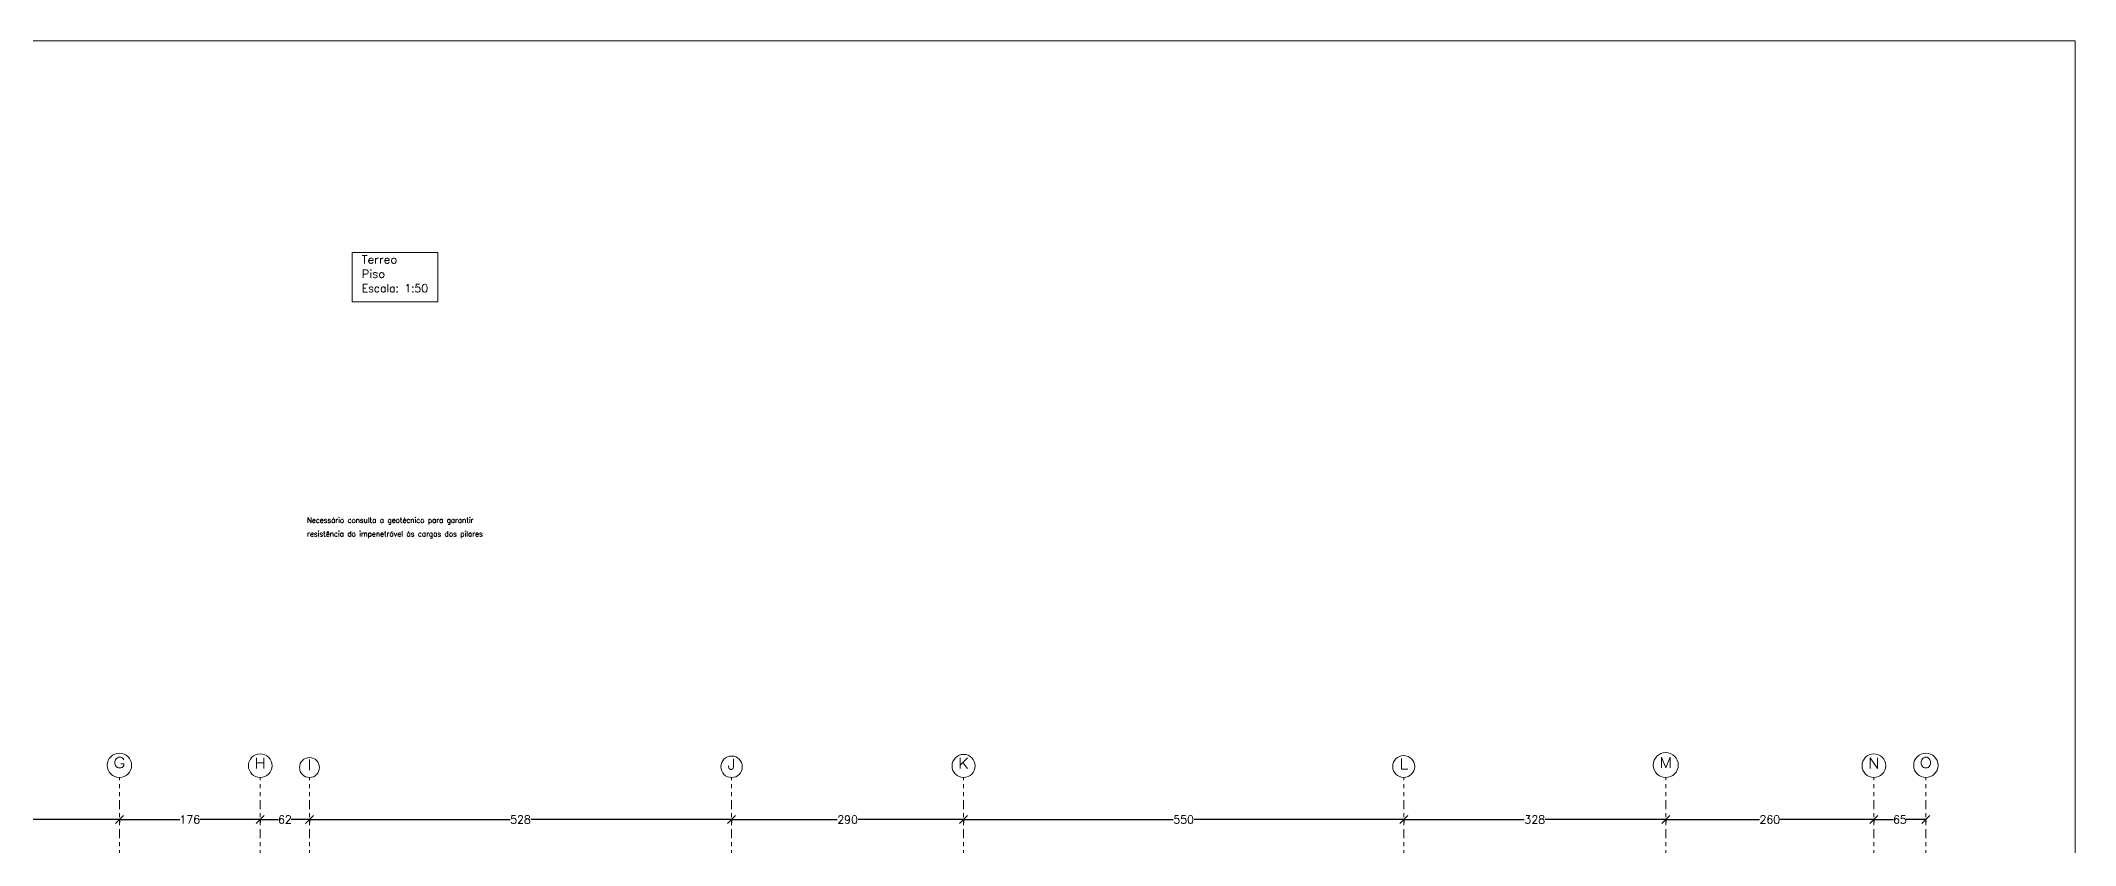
# Model space of a CAD drawing. Header units: metres. Extents: x 0 to 84, y 0 to 59.4.
# Drawn here: x 33.1 to 84, y 39.3 to 59.4 of the extents above; entities that cross this region are included whole.
import ezdxf
from ezdxf.enums import TextEntityAlignment as Align

# ---------------------------------------------------------------- set-up
doc = ezdxf.new("R2010")
doc.units = ezdxf.units.M
doc.linetypes.add('CYPE_RAYAPUNTOPUNTO', pattern=[0.45, 0.225, -0.075, 0, -0.075, 0, -0.075])
doc.layers.get('0').update_dxf_attribs({"lineweight": 0})
for name, color, linetype, lineweight in [('COTA_COTAS', 2, 'Continuous', 0), ('COTA_FORMAS', 3, 'CYPE_RAYAPUNTOPUNTO', 0), ('COTAS_REF_LINHAS', 2, 'Continuous', 0), ('QUAD_BORDA', 1, 'Continuous', 20), ('QUAD_LIMITES', 2, 'Continuous', 0), ('TABELAS', 1, 'Continuous', 9)]:
    doc.layers.add(name, color=color, linetype=linetype, lineweight=lineweight)
doc.styles.add('CYPETXT', font='', dxfattribs={"height": 0.2})
doc.styles.add('CYPETXT_0.3', font='', dxfattribs={"height": 0.2})
doc.styles.get('CYPETXT').set_extended_font_data('romans')
doc.styles.get('CYPETXT_0.3').set_extended_font_data('romans')
doc.dimstyles.new('cype_oblique', dxfattribs={"dimtxt": 0.18, "dimasz": 0.18, "dimexe": 0.075, "dimexo": 0.075, "dimgap": 0, "dimtad": 0, "dimdec": 4, "dimzin": 0, "dimdsep": 46, "dimtxsty": 'CYPETXT_0.3', "dimblk": 'OBLIQUE', "dimtsz": 0.1, "dimcen": 0.09, "dimadec": 0, "dimazin": 0, "dimtfac": 1, "dimtdec": 4, "dimtofl": 0, "dimtmove": 2, "dimatfit": 3, "dimfxl": 1, "dimtolj": 1, "dimtzin": 0, "dimarcsym": 0})

# ---------------------------------------------------------------- blocks, each defined once
blk = doc.blocks.new('*D17')
at = {"layer": 'COTA_COTAS', "color": 0, "lineweight": -2, "transparency": 16777216}
for p, q in [((29.215, 39.838), (29.415, 40.038)), ((29.315, 39.938), (31.953, 39.938)), ((29.315, 39.913), (29.315, 39.863)), ((35.115, 39.938), (32.477, 39.938)), ((35.015, 39.838), (35.215, 40.038)), ((35.115, 39.913), (35.115, 39.863))]:
    blk.add_line(p, q, dxfattribs=at)
at = {"layer": 'Defpoints', "color": 0, "transparency": 16777216}
for p in [(29.315, 39.988), (35.115, 39.988), (35.115, 39.938)]:
    blk.add_point(p, dxfattribs=at)
at = {"layer": 'COTA_COTAS', "color": 0, "transparency": 16777216, "insert": (32.215, 39.938), "char_height": 0.2, "attachment_point": 5, "style": 'CYPETXT_0.3'}
blk.add_mtext('\\A1;290', dxfattribs=at)
blk = doc.blocks.new('_OBLIQUE')
at = {"color": 0, "linetype": 'ByBlock', "lineweight": -2}
blk.add_line((-0.5, -0.5), (0.5, 0.5), dxfattribs=at)
blk = doc.blocks.new('*D18')
at = {"layer": 'COTA_COTAS', "color": 0, "lineweight": -2, "transparency": 16777216}
for p, q in [((35.015, 39.838), (35.215, 40.038)), ((35.115, 39.938), (36.629, 39.938)), ((35.115, 39.913), (35.115, 39.863)), ((38.635, 39.938), (37.121, 39.938)), ((38.535, 39.838), (38.735, 40.038)), ((38.635, 39.913), (38.635, 39.863))]:
    blk.add_line(p, q, dxfattribs=at)
at = {"layer": 'Defpoints', "color": 0, "transparency": 16777216}
for p in [(35.115, 39.988), (38.635, 39.988), (38.635, 39.938)]:
    blk.add_point(p, dxfattribs=at)
at = {"layer": 'COTA_COTAS', "color": 0, "transparency": 16777216, "insert": (36.875, 39.938), "char_height": 0.2, "attachment_point": 5, "style": 'CYPETXT_0.3'}
blk.add_mtext('\\A1;176', dxfattribs=at)
blk = doc.blocks.new('*D19')
at = {"layer": 'COTA_COTAS', "color": 0, "lineweight": -2, "transparency": 16777216}
for p, q in [((38.535, 39.838), (38.735, 40.038)), ((38.635, 39.938), (39.091, 39.938)), ((38.635, 39.913), (38.635, 39.863)), ((39.865, 39.938), (39.409, 39.938)), ((39.765, 39.838), (39.965, 40.038)), ((39.865, 39.913), (39.865, 39.863))]:
    blk.add_line(p, q, dxfattribs=at)
at = {"layer": 'Defpoints', "color": 0, "transparency": 16777216}
for p in [(38.635, 39.988), (39.865, 39.988), (39.865, 39.938)]:
    blk.add_point(p, dxfattribs=at)
at = {"layer": 'COTA_COTAS', "color": 0, "transparency": 16777216, "insert": (39.25, 39.938), "char_height": 0.2, "attachment_point": 5, "style": 'CYPETXT_0.3'}
blk.add_mtext('\\A1;62', dxfattribs=at)
blk = doc.blocks.new('*D20')
at = {"layer": 'COTA_COTAS', "color": 0, "lineweight": -2, "transparency": 16777216}
for p, q in [((39.765, 39.838), (39.965, 40.038)), ((39.865, 39.938), (44.879, 39.938)), ((39.865, 39.913), (39.865, 39.863)), ((50.415, 39.938), (45.401, 39.938)), ((50.315, 39.838), (50.515, 40.038)), ((50.415, 39.913), (50.415, 39.863))]:
    blk.add_line(p, q, dxfattribs=at)
at = {"layer": 'Defpoints', "color": 0, "transparency": 16777216}
for p in [(39.865, 39.988), (50.415, 39.988), (50.415, 39.938)]:
    blk.add_point(p, dxfattribs=at)
at = {"layer": 'COTA_COTAS', "color": 0, "transparency": 16777216, "insert": (45.14, 39.938), "char_height": 0.2, "attachment_point": 5, "style": 'CYPETXT_0.3'}
blk.add_mtext('\\A1;528', dxfattribs=at)
blk = doc.blocks.new('*D21')
at = {"layer": 'COTA_COTAS', "color": 0, "lineweight": -2, "transparency": 16777216}
for p, q in [((50.315, 39.838), (50.515, 40.038)), ((50.415, 39.938), (53.053, 39.938)), ((50.415, 39.913), (50.415, 39.863)), ((56.215, 39.938), (53.577, 39.938)), ((56.115, 39.838), (56.315, 40.038)), ((56.215, 39.913), (56.215, 39.863))]:
    blk.add_line(p, q, dxfattribs=at)
at = {"layer": 'Defpoints', "color": 0, "transparency": 16777216}
for p in [(50.415, 39.988), (56.215, 39.988), (56.215, 39.938)]:
    blk.add_point(p, dxfattribs=at)
at = {"layer": 'COTA_COTAS', "color": 0, "transparency": 16777216, "insert": (53.315, 39.938), "char_height": 0.2, "attachment_point": 5, "style": 'CYPETXT_0.3'}
blk.add_mtext('\\A1;290', dxfattribs=at)
blk = doc.blocks.new('*D22')
at = {"layer": 'COTA_COTAS', "color": 0, "lineweight": -2, "transparency": 16777216}
for p, q in [((56.115, 39.838), (56.315, 40.038)), ((56.215, 39.938), (61.454, 39.938)), ((56.215, 39.913), (56.215, 39.863)), ((67.215, 39.938), (61.976, 39.938)), ((67.115, 39.838), (67.315, 40.038)), ((67.215, 39.913), (67.215, 39.863))]:
    blk.add_line(p, q, dxfattribs=at)
at = {"layer": 'Defpoints', "color": 0, "transparency": 16777216}
for p in [(56.215, 39.988), (67.215, 39.988), (67.215, 39.938)]:
    blk.add_point(p, dxfattribs=at)
at = {"layer": 'COTA_COTAS', "color": 0, "transparency": 16777216, "insert": (61.715, 39.938), "char_height": 0.2, "attachment_point": 5, "style": 'CYPETXT_0.3'}
blk.add_mtext('\\A1;550', dxfattribs=at)
blk = doc.blocks.new('*D23')
at = {"layer": 'COTA_COTAS', "color": 0, "lineweight": -2, "transparency": 16777216}
for p, q in [((67.115, 39.838), (67.315, 40.038)), ((67.215, 39.938), (70.229, 39.938)), ((67.215, 39.913), (67.215, 39.863)), ((73.765, 39.938), (70.751, 39.938)), ((73.665, 39.838), (73.865, 40.038)), ((73.765, 39.913), (73.765, 39.863))]:
    blk.add_line(p, q, dxfattribs=at)
at = {"layer": 'Defpoints', "color": 0, "transparency": 16777216}
for p in [(67.215, 39.988), (73.765, 39.988), (73.765, 39.938)]:
    blk.add_point(p, dxfattribs=at)
at = {"layer": 'COTA_COTAS', "color": 0, "transparency": 16777216, "insert": (70.49, 39.938), "char_height": 0.2, "attachment_point": 5, "style": 'CYPETXT_0.3'}
blk.add_mtext('\\A1;328', dxfattribs=at)
blk = doc.blocks.new('*D24')
at = {"layer": 'COTA_COTAS', "color": 0, "lineweight": -2, "transparency": 16777216}
for p, q in [((73.665, 39.838), (73.865, 40.038)), ((73.765, 39.938), (76.103, 39.938)), ((73.765, 39.913), (73.765, 39.863)), ((78.965, 39.938), (76.627, 39.938)), ((78.865, 39.838), (79.065, 40.038)), ((78.965, 39.913), (78.965, 39.863))]:
    blk.add_line(p, q, dxfattribs=at)
at = {"layer": 'Defpoints', "color": 0, "transparency": 16777216}
for p in [(73.765, 39.988), (78.965, 39.988), (78.965, 39.938)]:
    blk.add_point(p, dxfattribs=at)
at = {"layer": 'COTA_COTAS', "color": 0, "transparency": 16777216, "insert": (76.365, 39.938), "char_height": 0.2, "attachment_point": 5, "style": 'CYPETXT_0.3'}
blk.add_mtext('\\A1;260', dxfattribs=at)
blk = doc.blocks.new('*D25')
at = {"layer": 'COTA_COTAS', "color": 0, "lineweight": -2, "transparency": 16777216}
for p, q in [((78.865, 39.838), (79.065, 40.038)), ((78.965, 39.938), (79.455, 39.938)), ((78.965, 39.913), (78.965, 39.863)), ((80.265, 39.938), (79.775, 39.938)), ((80.165, 39.838), (80.365, 40.038)), ((80.265, 39.913), (80.265, 39.863))]:
    blk.add_line(p, q, dxfattribs=at)
at = {"layer": 'Defpoints', "color": 0, "transparency": 16777216}
for p in [(78.965, 39.988), (80.265, 39.988), (80.265, 39.938)]:
    blk.add_point(p, dxfattribs=at)
at = {"layer": 'COTA_COTAS', "color": 0, "transparency": 16777216, "insert": (79.615, 39.938), "char_height": 0.2, "attachment_point": 5, "style": 'CYPETXT_0.3'}
blk.add_mtext('\\A1;65', dxfattribs=at)

msp = doc.modelspace()

# ---------------------------------------------------------------- linework, layer by layer
at = {"layer": 'COTA_FORMAS'}
for p, q in [((35.115, 16.99789), (35.115, 40.9879)), ((38.635, 16.99789), (38.635, 40.9879)), ((39.865, 16.99789), (39.865, 40.9879)), ((50.415, 16.99789), (50.415, 40.9879)), ((56.215, 16.99789), (56.215, 40.9879)), ((67.215, 16.99789), (67.215, 40.9879)), ((73.765, 16.99789), (73.765, 40.9879)), ((78.965, 16.99789), (78.965, 40.9879)), ((80.265, 16.99789), (80.265, 40.9879))]:
    msp.add_line(p, q, dxfattribs=at)
at = {"layer": 'COTAS_REF_LINHAS'}
for centre, radius in [((35.115, 41.29227), 0.30437), ((38.635, 41.28363), 0.29574), ((39.865, 41.23713), 0.24923), ((50.415, 41.25622), 0.26833), ((56.215, 41.27678), 0.28889), ((67.215, 41.26296), 0.27507), ((73.765, 41.29979), 0.3119), ((78.965, 41.28363), 0.29574), ((80.265, 41.29227), 0.30437)]:
    msp.add_circle(centre, radius, dxfattribs=at)
at = {"layer": 'QUAD_BORDA'}
msp.add_lwpolyline([(0, 0), (84, 0), (84, 59.4), (0, 59.4), (0, 0)], close=True, dxfattribs=at)
at = {"layer": 'QUAD_LIMITES'}
msp.add_lwpolyline([(0, 0), (84, 0), (84, 59.4), (0, 59.4), (0, 0)], close=True, dxfattribs=at)
at = {"layer": 'TABELAS'}
msp.add_lwpolyline([(40.9305, 52.87827), (43.0695, 52.87827), (43.0695, 54.10827), (40.9305, 54.10827), (40.9305, 52.87827)], close=True, dxfattribs=at)

# ---------------------------------------------------------------- texts
at = {"style": 'CYPETXT'}
for s, width, p, p2 in [('Necessário consulta a geotécnico para garantir ', 0.81844, (39.805, 47.35215), (44.053, 47.35215)), ('resistência do impenetrável às cargas dos pilares', 0.823392, (39.805, 47.00929), (44.197, 47.00929))]:
    msp.add_text(s, height=0.1333333, dxfattribs=dict(at, width=width)).set_placement(p, p2, align=Align.FIT)
at = {"layer": 'COTAS_REF_LINHAS', "style": 'CYPETXT'}
for s, width, p, p2 in [('G', 1.157828, (34.959, 41.2256), (35.271, 41.2256)), ('H', 0.977847, (38.491, 41.21696), (38.779, 41.21696)), ('I', 1.054851, (39.809, 41.17046), (39.921, 41.17046)), ('J', 0.967373, (50.315, 41.18956), (50.515, 41.18956)), ('K', 0.950068, (56.081, 41.21012), (56.349, 41.21012)), ('L', 1.083458, (67.103, 41.1963), (67.327, 41.1963)), ('M', 1.080941, (73.599, 41.23313), (73.931, 41.23313)), ('N', 1.020969, (78.821, 41.21696), (79.109, 41.21696)), ('O', 1.10605, (80.109, 41.2256), (80.421, 41.2256))]:
    msp.add_text(s, height=0.26667, dxfattribs=dict(at, width=width)).set_placement(p, p2, align=Align.FIT)
at = {"layer": 'TABELAS', "style": 'CYPETXT'}
for s, width, p, p2 in [('Terreo', 0.944998, (41.1705, 53.83327), (42.0585, 53.83327)), ('Piso', 0.929405, (41.1705, 53.47327), (41.7555, 53.47327)), ('Escala: 1:50', 0.852982, (41.1705, 53.11327), (42.8295, 53.11327))]:
    msp.add_text(s, height=0.2, dxfattribs=dict(at, width=width)).set_placement(p, p2, align=Align.FIT)

# ---------------------------------------------------------------- dimensions: what is measured, and where the dimension line sits
at = {"layer": 'COTA_COTAS'}
for p1, p2, text, picture, middle in [((29.315, 39.9879), (35.115, 39.9879), '290', '*D17', (32.215, 39.93789)), ((35.115, 39.9879), (38.635, 39.9879), '176', '*D18', (36.875, 39.93789)), ((38.635, 39.9879), (39.865, 39.9879), '62', '*D19', (39.25, 39.93789)), ((39.865, 39.9879), (50.415, 39.9879), '528', '*D20', (45.14, 39.93789)), ((50.415, 39.9879), (56.215, 39.9879), '290', '*D21', (53.315, 39.93789)), ((56.215, 39.9879), (67.215, 39.9879), '550', '*D22', (61.715, 39.93789)), ((67.215, 39.9879), (73.765, 39.9879), '328', '*D23', (70.49, 39.93789)), ((73.765, 39.9879), (78.965, 39.9879), '260', '*D24', (76.365, 39.93789)), ((78.965, 39.9879), (80.265, 39.9879), '65', '*D25', (79.615, 39.93789))]:
    dim = msp.add_aligned_dim(p1=p1, p2=p2, distance=-0.05, text=text, dimstyle='cype_oblique', dxfattribs=at)
    dim.commit()
    dim.dimension.update_dxf_attribs({"geometry": picture, "text_midpoint": middle})

doc.saveas('drawing.dxf')
